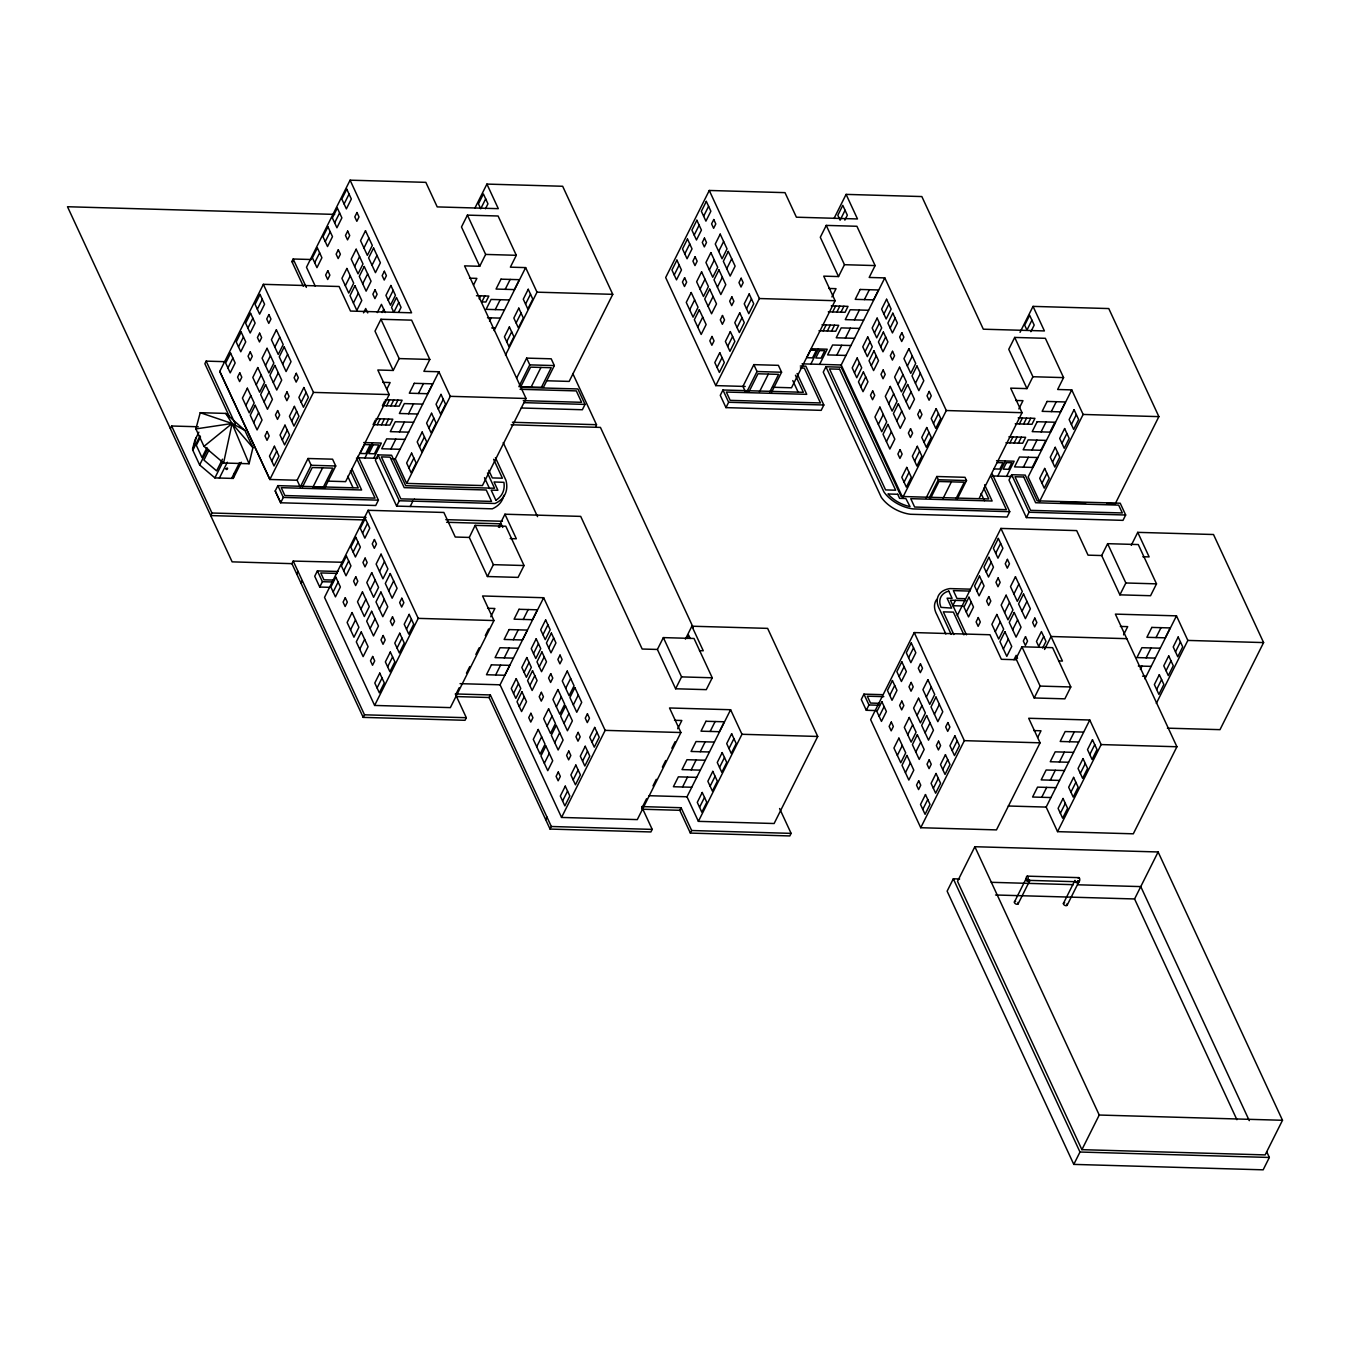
<?xml version="1.0" encoding="UTF-8"?>
<svg xmlns="http://www.w3.org/2000/svg" width="1350" height="1350" viewBox="0 0 1350 1350"><rect width="100%" height="100%" fill="white"/><g stroke="black" fill="none" stroke-linecap="round" stroke-linejoin="round"><path stroke-width="1.5" d="M1074.786 880.942L1074.786 881.01A2.092 1.266 26.6 0 0 1077.654 882.917A2.092 1.266 26.6 0 0 1077.975 880.757M223.577 462.999L232.099 423.495L225.788 413.421L200.222 412.695L195.885 428.912L203.985 446.361L223.577 462.999L249.075 463.742L252.906 447.694L244.873 430.38L225.788 413.421M196.189 437.569L192.814 450.225L199.648 464.957L214.886 477.9L233.212 478.423L234.478 473.108M192.493 449.179L194.906 440.151L198.889 432.186M469.294 537.435L475.149 525.352L505.811 526.23L524.036 565.532L518.079 577.395L487.417 576.517L469.294 537.435L455.254 537.03L443.863 512.46L368.128 510.3L324.523 597.375L374.625 705.442L450.36 707.619L493.965 620.544L482.574 595.974L543.662 597.729L605.154 730.367L561.549 817.442L637.301 819.602L680.906 732.527L669.516 707.974L730.603 709.729L741.977 734.282L698.389 821.357L774.124 823.517L817.729 736.459L767.627 628.374L691.875 626.214L685.395 639.174M170.353 428.574L171.636 426.009L198.231 426.769M225.113 361.682L206.162 361.125L204.863 363.707L229.618 417.099M314.854 487.468L324.827 487.755L335.728 465.986L332.573 459.186L308.019 458.494L297.118 480.246L269.865 479.469L219.763 371.402L263.368 284.327L339.103 286.504L350.494 311.057L411.581 312.812L350.089 180.174L425.841 182.351L437.214 206.904L498.302 208.659L486.911 184.089L562.663 186.266L612.765 294.334L569.16 381.409L546.497 380.767M227.931 367.959L232.892 358.071M238.494 346.866L243.456 336.96M247.894 328.084L252.855 318.195M257.344 309.218L262.305 299.329M192.814 450.225L200.019 435.831M200.509 436.995L196.324 445.331L202.011 457.616L207.039 447.609M303.294 286.183L291.887 261.562L293.169 258.998L311.428 259.521M199.648 464.957L207.765 448.774M208.946 450.09L203.934 460.097L216.624 470.88L222.48 459.186M350.089 180.174L306.484 267.249L315.225 286.099M314.685 262.727L319.646 252.821M325.249 241.616L330.21 231.727M334.648 222.834L339.609 212.946M344.098 203.968L349.059 194.079M265.494 365.58L270.456 355.691M274.826 347.085L279.788 337.196M245.835 405.489L250.796 395.584M256.213 384.817L261.174 374.929M214.886 477.9L222.986 461.7M219.426 478.035L227.34 462.24M273.341 382.657L278.302 372.769M282.673 364.163L287.634 354.274M253.682 422.567L258.626 412.661M264.06 401.895L269.004 392.006M171.636 426.009L211.967 513.017L210.684 515.582L364.821 519.936M231.643 478.373L239.541 462.594M233.212 478.423L241.312 462.24M354.628 266.49L359.573 256.584M363.96 247.995L368.904 238.106M345.33 285.727L350.291 275.822M271.755 461.076L276.699 451.187M282.319 439.965L287.263 430.076M291.718 421.2L296.679 411.294M301.168 402.334L306.113 392.428M362.694 283.77L367.656 273.881M372.026 265.292L376.988 255.386M353.413 303.007L358.374 293.119M269.865 479.469L313.47 392.394L263.368 284.327M363.521 312.863L365.698 308.509L367.74 312.93M358.02 456.182L378.405 500.158L375.739 505.491L280.665 502.774L275.198 490.978L277.881 485.646L358.273 487.941L350.376 470.897M277.881 485.646L283.331 497.424L280.665 502.774L275.248 490.978M377.308 312.593L381.442 304.358L385.239 312.542M382.067 312.559L383.721 309.268M388.209 300.291L393.171 290.402M505.474 355.151L537.013 292.174L525.639 267.604L510.368 267.165L516.308 255.302L498.083 216L467.421 215.123L485.646 254.424L479.706 266.288L464.552 265.866L526.044 398.486L482.439 485.561L406.688 483.401L450.292 396.326L438.902 371.756L423.883 371.334L429.823 359.454L411.615 320.152L380.953 319.275L374.996 331.155L393.221 370.457L377.814 370.001L389.205 394.571L345.6 481.646L327.662 481.123M308.019 458.494L311.175 465.278L300.274 487.046L297.084 480.178M302.417 487.114L312.221 467.556L332.859 468.146L323.072 487.704M398.773 302.451L393.812 312.356L391.534 307.446L396.495 297.54L401.051 307.361L398.571 312.323M312.812 487.417L322.599 467.843M779.591 808.515L791.1 833.372L789.817 835.937L690.373 833.085L691.656 830.52L681.092 807.722L641.638 806.591L652.202 829.389L650.903 831.954L550.058 829.069L551.34 826.504L490.354 694.946L455.288 693.951L466.324 717.711L465.024 720.292L363.201 717.373L291.938 563.659L293.237 561.077L343.373 562.292M467.421 215.123L461.481 226.986L479.706 266.288M393.221 370.457L399.161 358.577L380.953 319.275M474.862 208.187L486.911 184.089M386.843 389.137L390.133 382.539L382.809 382.32M296.713 573.936L297.996 571.354M485.679 198.889L480.718 208.778L478.44 203.867L483.401 193.978L487.958 203.799L485.477 208.744M384.632 401.237L382.404 405.675L399.144 406.164L402.114 400.224L385.374 399.752M375.317 420.171L373.089 424.626L389.829 425.115L392.799 419.175L376.059 418.686M377.274 424.744L380.244 418.804M386.589 405.793L389.559 399.87M301.05 583.301L302.332 580.736M390.774 405.928L393.744 399.988M364.939 457.954L372.516 442.817M381.459 424.862L384.429 418.939M385.644 424.997L388.614 419.057M394.959 406.046L397.929 400.106M373.731 458.207L381.324 443.07L363.724 442.564M338.192 571.489L317.402 570.898L314.719 576.248L319.731 587.048L330.21 587.351M487.468 472.989L494.539 488.244L405.709 485.713L391.601 455.254L378.034 454.866L375.351 460.215L396.63 506.098L492.278 508.832A45.394 27.641 26.6 0 0 503.786 495.298M319.731 587.048L322.414 581.698L317.402 570.898M418.483 393.474L423.444 383.586M390.876 449.027L395.837 439.138M399.482 431.916L404.443 422.01M408.544 413.758L413.488 403.852M473.563 284.985L476.871 278.387L469.53 278.168M406.688 483.401L395.297 458.831L438.902 371.756M479.166 298.806L480.651 295.836M333.163 591.958L338.108 582.069M343.727 570.864L348.671 560.959M353.126 552.083L358.087 542.194M362.576 533.216L367.521 523.327M484.836 295.954L481.866 301.894L485.865 302.012L488.835 296.072L476.466 295.718M408.915 467.927L413.876 458.038M419.479 446.833L424.44 436.944M428.878 428.051L433.839 418.163M438.328 409.185L443.289 399.296M396.63 506.098L399.296 500.749L378.034 454.866M505.204 289.322L510.165 279.433M489.527 321.165L491.181 317.858M495.264 309.606L500.226 299.7M494.1 330.598L525.639 267.604M410.181 506.486L412.864 501.137M370.204 589.933L375.165 580.028M379.536 571.438L384.497 561.549M350.544 629.842L355.489 619.937M360.923 609.171L365.867 599.265M506.706 341.752L511.667 331.847M516.105 322.971L521.066 313.065M525.555 304.104L530.516 294.199M379.384 609.322L384.345 599.434M388.716 590.844L393.677 580.939M359.724 649.232L364.669 639.343M370.102 628.56L375.064 618.671M516.662 378.067L526.652 358.121L551.205 358.813L554.344 365.58L543.442 387.349L518.889 386.64L529.791 364.871L526.652 358.121M520.779 386.707L530.584 367.132L551.222 367.723L541.434 387.298M377.072 687.926L382.033 678.021M387.636 666.816L392.597 656.927M397.052 648.051L401.996 638.145M406.485 629.184L411.446 619.279M363.201 717.373L364.5 714.808L293.237 561.077M531.158 386.994L540.962 367.436M374.625 705.442L418.213 618.367L368.128 510.3M498.454 527.192L504.951 514.215L580.702 516.392L642.178 649.029L657.399 649.451L675.624 688.77L706.286 689.648L712.243 677.784L694.018 638.483L663.356 637.605L657.399 649.451M499.584 527.462L501.238 524.171L502.757 527.445M487.417 576.517L493.374 564.654L475.149 525.352M521.049 387.349L577.884 388.969L585.039 404.392L582.356 409.742L521.319 407.987M490.776 616.748L494.893 608.496L487.569 608.293M455.895 694.305L459.202 687.707M466.459 673.194L469.766 666.596M475.858 654.429L479.166 647.831M485.308 635.563L488.616 628.965M1106.865 503.449L1115.269 503.702L1158.874 416.627L1108.772 308.559L1033.037 306.382L1044.411 330.936L983.323 329.198L921.847 196.56L846.096 194.383L857.486 218.953L796.399 217.198L785.008 192.645L709.273 190.468L665.668 277.543L715.77 385.611L745.217 386.454M595.839 427.207L596.498 424.693L572.788 373.545M674.224 274.944L679.185 265.056M684.788 253.851L689.749 243.945M694.187 235.069L699.148 225.18M703.637 216.203L708.598 206.314M523.243 619.447L528.188 609.542M495.636 675L500.58 665.111M504.242 657.872L509.203 647.983M513.304 639.731L518.248 629.826M550.058 829.069L489.071 697.511L490.354 694.946M561.549 817.442L500.057 684.804L543.662 597.729M709.341 269.882L714.302 259.993M689.681 309.791L694.626 299.902M700.059 289.119L705.004 279.231M718.673 251.404L723.634 241.498M513.54 693.461L518.501 683.572M524.104 672.367L529.065 662.462M533.52 653.586L538.464 643.697M542.953 634.719L547.914 624.831M717.424 287.162L722.368 277.273M726.756 268.684L731.717 258.795M697.764 327.071L702.709 317.183M708.142 306.399L713.087 296.511M519.294 706.641L524.239 696.752M529.858 685.547L534.819 675.658M539.258 666.765L544.219 656.876M548.708 647.899L553.669 638.01M717.086 367.504L722.048 357.598M727.667 346.393L732.611 336.504M737.066 327.611L742.011 317.723M746.516 308.745L751.461 298.856M715.77 385.611L759.375 298.536L709.273 190.468M556.352 706.826L561.313 696.938M565.684 688.348L570.645 678.442M536.692 746.736L541.654 736.847M547.071 726.064L552.032 716.175M795.454 375.249L803.368 392.293L722.942 389.998L720.276 395.331L725.962 407.616L821.171 410.349L823.837 405L805.849 366.188L800.297 366.036M564.013 723.381L568.958 713.492M544.337 763.29L549.298 753.401M554.732 742.618L559.676 732.729M573.345 704.903L578.289 694.997M725.962 407.616L728.646 402.266L722.942 389.998M771.592 392.175L781.583 372.229L778.393 365.344L753.84 364.635L742.939 386.404L745.335 391.567M884.807 277.898L841.202 364.973L902.694 497.61L946.299 410.535L884.807 277.898L869.181 277.459L875.121 265.579L856.913 226.277L826.251 225.399L820.294 237.279L838.519 276.564L823.719 276.142L835.11 300.712L791.505 387.788L772.571 387.248M747.039 391.466L757.029 371.52L753.84 364.635M834.03 218.481L846.096 194.383M749.048 391.567L757.958 373.781L778.612 374.372L769.702 392.158M845.066 210.279L840.105 220.168L837.827 215.257L842.788 205.352L847.344 215.19L844.864 220.134M759.442 391.871L768.352 374.085M545.653 819.585L546.952 817.02M562.596 800.972L567.557 791.066M573.159 779.861L578.121 769.972M582.576 761.096L587.52 751.191M592.009 742.23L596.97 732.324M838.519 276.564L844.459 264.701L826.251 225.399M831.921 296.916L836.038 288.664L828.714 288.461M823.179 330.885L826.149 324.945M832.663 311.951L835.65 306.011M810.844 364.095L818.421 348.958M827.364 331.003L830.334 325.063M836.848 312.069L839.835 306.129M831.549 331.121L834.519 325.198M840.949 312.188L843.919 306.248M819.636 364.348L827.229 349.211L811.384 348.756M687.015 638.516L688.669 635.209L690.188 638.483M983.762 488.143L988.774 498.977L901.108 496.462L841.185 367.2L825.93 366.761L823.247 372.111L881.28 497.273A28.704 17.482 26.6 0 0 910.423 514.266L1007.066 517.033L1009.749 511.684L992.351 474.154M836.781 355.168L841.742 345.279M845.404 338.057L850.348 328.151M854.449 319.899L859.393 309.994M864.388 299.616L869.349 289.71M675.624 688.77L681.564 676.89L663.356 637.605M854.483 372.802L859.427 362.914M865.046 351.709L870.007 341.82M874.446 332.927L879.407 323.038M883.896 314.061L888.857 304.172M677.7 728.747L681.834 720.495L674.494 720.292M641.604 808.65L646.549 798.744M652.995 785.903L656.286 779.304M662.394 767.121L665.702 760.523M671.844 748.254L675.135 741.656M860.743 386.758L865.688 376.852M871.307 365.648L876.251 355.759M880.706 346.882L885.668 336.977M890.156 327.999L895.101 318.111M682.56 786.999L687.521 777.094M700.228 751.714L705.189 741.825M710.167 731.43L715.129 721.541M691.183 769.871L696.127 759.983M690.373 833.085L679.809 810.304L681.092 807.722M698.389 821.357L686.998 796.787L730.603 709.729M898.02 384.463L902.981 374.574M907.352 365.985L912.313 356.079M878.361 424.373L883.305 414.484M888.739 403.701L893.683 393.812M699.553 807.283L704.514 797.394M710.134 786.189L715.078 776.284M719.533 767.408L724.477 757.519M728.983 748.541L733.928 738.653M906.103 401.743L911.048 391.854M915.435 383.265L920.396 373.376M886.444 441.653L891.388 431.764M896.822 420.998L901.766 411.092M904.078 482.203L909.022 472.314M914.642 461.109L919.586 451.221M924.041 442.327L929.002 432.439M933.491 423.461L938.452 413.573M925.948 498.268L936.849 476.499L965.014 477.309L966.516 480.549L957.437 498.69M929.272 497.88L938.351 479.739L936.849 476.499M930.757 497.914L938.976 481.494L964.271 482.22L956.036 498.639M1071.748 389.897L1028.143 476.955L1039.534 501.525L1083.139 414.45L1071.748 389.897L1057.641 389.492L1063.581 377.612L1045.372 338.31L1014.694 337.433L1008.754 349.312L1026.979 388.614L1010.661 388.142L1022.051 412.695L979.374 497.914M1020.043 332.319L1033.037 306.382M1031.923 320.186L1026.962 330.075L1024.684 325.164L1029.645 315.276L1034.201 325.097L1030.894 331.695M943.161 498.268L951.379 481.849M882.681 694.676L863.949 694.136L861.283 699.486L866.295 710.286L876.757 710.589M1026.979 388.614L1032.919 376.734L1014.694 337.433M866.295 710.286L868.961 704.953L863.949 694.136M1018.845 408.915L1022.979 400.663L1015.639 400.461M1016.483 659.745L1001.362 659.306L989.972 634.753L914.237 632.576L870.632 719.651L920.734 827.719L996.469 829.896L1040.074 742.821L1028.683 718.267L1089.771 720.006L1101.161 744.576L1057.556 831.651L1133.308 833.811L1176.913 746.752L1115.387 614.115L1176.474 615.853L1187.848 640.423L1156.309 703.401M1009.935 442.868L1012.905 436.944M1019.419 423.934L1022.389 417.994M1014.12 443.002L1017.09 437.062M1023.604 424.052L1026.574 418.112M997.785 476.094L1005.362 460.958M879.171 716.462L884.132 706.573M889.734 695.368L894.696 685.479M899.134 676.586L904.095 666.697M908.584 657.72L913.545 647.831M1027.789 424.17L1030.759 418.23M1018.389 443.121L1021.376 437.181M1006.577 476.347L1014.154 461.211L996.57 460.704M1011.673 474.711L1008.99 480.06L1026.388 517.59L1122.997 520.358L1125.664 515.008L1120.213 503.212L1037.154 500.833L1025.224 475.099L1011.673 474.711L1029.071 512.241L1026.388 517.59M955.463 600.362L952.779 605.711L963.073 605.998M1023.418 467.151L1028.379 457.262M1032.007 450.039L1036.969 440.134M1041.086 431.882L1046.031 421.976M1051.312 411.598L1056.274 401.709M957.319 615.499L1000.924 528.424L1076.676 530.601L1088.049 555.154L1101.684 555.542L1119.892 594.844L1150.554 595.721L1156.511 583.858L1138.286 544.556L1107.624 543.679L1101.684 555.542M1032.294 467.404L1037.239 457.515L1019.503 457.009L1014.542 466.898L1032.868 467.421L1037.829 457.532M1040.867 450.292L1045.811 440.387L1028.126 439.881L1023.165 449.786L1041.491 450.309M1050.536 432.152L1055.497 422.246M966.263 612.006L971.224 602.117M976.826 590.912L981.787 581.006M986.243 572.13L991.187 562.241M995.692 553.264L1000.637 543.375M917.004 715.5L921.966 705.594M926.336 697.005L931.298 687.116M897.345 755.409L902.306 745.504M907.723 734.737L912.684 724.832M1041.981 483.233L1046.942 473.344M1052.544 462.139L1057.506 452.25M1061.961 443.357L1066.905 433.468M1071.411 424.491L1076.355 414.602M925.088 732.78L930.049 722.891M934.419 714.302L939.381 704.396M905.428 772.689L910.389 762.784M915.806 752.017L920.767 742.129M1004.586 612.478L1009.53 602.572M1013.918 593.983L1018.862 584.094M995.287 631.716L1000.249 621.81M922.793 809.392L927.754 799.487M933.356 788.282L938.317 778.393M942.756 769.517L947.717 759.611M952.206 750.651L957.167 740.745M1012.652 629.758L1017.613 619.852M1022.001 611.263L1026.945 601.374M1003.371 648.996L1008.332 639.107M920.734 827.719L964.339 740.661L914.237 632.576M1013.968 659.711L1016.162 655.358L1017.529 658.311M1021.933 646.785L1015.976 658.665L1034.201 697.967L1064.863 698.844L1070.803 686.964L1052.595 647.663L1021.933 646.785L1040.141 686.087L1034.201 697.967M1043.702 636.491L1038.741 646.38L1036.463 641.469L1041.424 631.581L1045.98 641.402L1042.672 648M1044.562 649.468L1051.059 636.508L1000.924 528.424M959.631 878.985L953.319 878.799L947.126 891.169L1073.79 1164.392L1263.161 1169.826L1269.354 1157.456L1266.688 1151.719M974.852 846.72L957.521 881.347L1081.907 1149.66L1265.153 1154.908L1282.5 1120.281L1158.114 851.968L974.852 846.72L1099.237 1115.033L1081.907 1149.66M1131.266 545.316L1137.746 532.356L1213.498 534.516L1263.6 642.583L1219.995 729.658L1167.396 728.156M1037.711 737.387L1041.002 730.789L1033.678 730.569M1119.892 594.844L1125.849 582.981L1107.624 543.679M1069.352 741.724L1074.313 731.835M1041.744 797.276L1046.689 787.388M1050.351 780.165L1055.312 770.276M1059.412 762.008L1064.357 752.119M1123.571 634.871L1127.706 626.636L1120.365 626.417M1057.556 831.651L1046.166 807.081L1089.771 720.006M1014.424 902.019L1025.966 878.968M1060.374 813.291L1065.319 803.385M1070.938 792.18L1075.882 782.291M1080.338 773.415L1085.299 763.509M1089.787 754.549L1094.749 744.643M1018.119 903.876L1029.662 880.824M1156.039 637.571L1161 627.683M1140.362 669.414L1141.999 666.107M1146.099 657.855L1151.061 647.966M1144.918 678.847L1176.474 615.853M1156.646 689.496L1161.591 679.59M1166.046 670.714L1170.99 660.808M1175.496 651.847L1180.44 641.942M1063.412 903.42L1074.954 880.369M1067.124 905.276L1078.667 882.225M1236.904 1119.707L1134.574 898.965L1158.114 851.968M1073.79 1164.392L1079.983 1152.022L953.319 878.799M203.985 446.361L232.099 423.495L244.873 430.38M495.855 500.209L497.121 499.399A42.609 25.937 26.6 0 0 503.904 482.338L494.049 481.967L497.897 490.286L491.164 490.101L495.889 500.293M195.885 428.912L232.099 423.495L252.906 447.694M334.648 214.397L67.5 206.736L232.132 561.853L291.938 563.659M485.646 254.424L516.308 255.302M844.459 264.701L875.121 265.579M291.887 261.562L293.355 261.613M537.013 292.174L612.765 294.334M759.375 298.536L835.11 300.712M831.279 305.876L848.019 306.366L845.049 312.306L828.309 311.816M509.389 299.97L491.062 299.447L486.101 309.336L504.428 309.859M868.556 310.264L850.23 309.741L845.286 319.629L863.612 320.152M821.981 324.827L838.704 325.316L835.734 331.239L818.994 330.767M487.502 317.756L500.327 318.127M859.511 328.421L841.185 327.898L836.241 337.787L854.567 338.31M491.721 327.915L495.382 328.016M850.905 345.532L832.579 345.009L827.617 354.915L845.944 355.438M802.052 363.842L841.202 364.973M800.364 367.993L804.313 368.094L820.462 402.958L730.181 400.359L726.334 392.04L806.743 394.335L797.074 373.494M399.161 358.577L429.823 359.454M1032.919 376.734L1063.581 377.612M529.791 364.871L554.344 365.58M757.029 371.52L781.583 372.229M219.763 371.402L269.916 479.469M520.054 389.289L576.315 390.909L581.597 402.317L523.26 400.646M728.646 402.266L823.837 405M313.47 392.394L389.205 394.571M450.292 396.326L526.044 398.486M946.299 410.535L1022.051 412.695M1083.139 414.45L1158.874 416.627M523.986 402.654L585.039 404.392M1018.204 417.876L1034.944 418.348L1031.974 424.288L1015.234 423.816M422.651 404.123L404.325 403.599L399.381 413.488L417.707 414.011M512.443 422.28L596.498 424.693M1008.906 436.826L1025.646 437.299L1022.676 443.239L1005.936 442.766M511.127 424.777L600.429 427.41L693.259 627.649M413.606 422.28L395.28 421.757L390.319 431.646L408.645 432.169M405 439.391L386.674 438.868L381.712 448.774L400.039 449.297M997.009 462.577L1002.999 462.746L999.827 469.091L993.836 468.906M357.902 457.751L377.663 458.325M391.382 458.713L395.297 458.831M992.503 475.943L1012.449 476.516M938.351 479.739L966.516 480.549M311.175 465.278L335.728 465.986M1060.577 502.132L1085.822 502.858M1009.749 511.684L913.089 508.916A28.704 17.482 26.6 0 1 883.946 491.94L825.93 366.761M1029.071 512.241L1125.664 515.008M283.331 497.424L378.405 500.158M399.296 500.749L494.961 503.483A45.394 27.641 26.6 0 0 505.963 480.364L495.416 457.616M366.103 517.354L211.967 513.017M445.804 519.649L502.419 521.269M446.614 522.281L501.137 523.834M510.199 538.599L516.341 538.785L504.951 514.215M1142.842 556.723L1149.137 556.909L1137.746 532.356M493.374 564.654L524.036 565.532M1125.849 582.981L1156.511 583.858M970.616 589.174L949.995 588.583A29.042 17.668 26.6 0 0 939.752 609.694L951.176 634.348M970.093 591.097L953.353 590.608L956.981 598.472L965.216 598.708M337.264 573.413L320.76 572.94L323.933 579.808L334.344 580.112M322.414 581.698L332.876 582.002M965.739 600.666L950.434 600.227L966.448 634.787M418.213 618.367L493.965 620.544M1126.811 638.668L1051.059 636.508L1062.45 661.061L1058.619 660.96M1187.848 640.423L1263.6 642.583M1160.224 648.219L1141.897 647.696L1136.936 657.585L1155.263 658.108M699.469 650.666L703.266 650.767L691.875 626.214M518.366 648.253L500.04 647.73L495.079 657.619L513.405 658.142M1138.337 666.006L1151.162 666.377M1142.556 676.164L1146.217 676.266M1040.141 686.087L1070.803 686.964M681.564 676.89L712.243 677.784M460.046 683.657L500.057 684.804M883.828 696.651L867.308 696.178L870.497 703.046L878.816 703.299M868.961 704.953L879.441 705.257M456.064 696.566L489.071 697.511M1083.476 732.088L1065.15 731.565L1060.189 741.471L1078.515 741.994M364.5 714.808L466.324 717.711M605.154 730.367L680.906 732.527M741.977 734.282L817.729 736.459M964.339 740.661L1040.074 742.821M1101.161 744.576L1176.913 746.752M714.352 742.078L696.026 741.555L691.065 751.461L709.391 751.984M1073.52 752.372L1055.194 751.849L1050.249 761.737L1068.576 762.261M705.291 760.236L686.964 759.712L682.02 769.601L700.346 770.141M1064.475 770.529L1046.149 770.006L1041.188 779.895L1059.514 780.418M696.684 777.364L678.358 776.841L673.397 786.729L691.723 787.252M1055.852 787.658L1037.543 787.134L1032.581 797.023L1050.908 797.546M649.08 795.707L686.998 796.787M1008.264 806.001L1046.166 807.081M642.414 809.224L679.809 810.304M551.34 826.504L652.202 829.389M691.656 830.52L791.1 833.372M1027.333 876.15A2.092 1.012 -88.4 0 1 1027.991 879.457A2.092 1.012 -88.4 0 1 1026.253 879.086A2.092 1.012 -88.4 0 1 1027.333 876.15L1078.903 877.635M1027.046 880.318L1078.599 881.786M991.221 882.309L1073.368 884.672M1077.57 884.79L1140.767 886.596L1249.273 1120.652M995.558 894.983L1134.574 898.965M1099.237 1115.033L1282.5 1120.281M1079.983 1152.022L1269.354 1157.456M200.222 412.695L232.099 423.495L249.075 463.742M1029.257 879.643L1029.341 879.711A2.092 1.266 26.6 0 1 1028.869 881.483A2.092 1.266 26.6 0 1 1026.152 880.369A2.092 1.266 26.6 0 1 1026.608 878.614M990.816 476.044L1006.391 509.659L914.625 507.026L910.761 498.673L992.132 501.002L984.606 484.768M981.079 493.493L984.437 500.698M963.917 634.837L953.387 612.141L943.312 611.854L953.826 634.551M945.861 634.011L937.069 615.043A29.042 17.668 26.6 0 1 936.748 599.4M792.788 380.582L798.053 391.956M503.212 442.614L537.536 516.645M493.627 459.304L502.403 478.204L492.311 477.917L488.818 470.357M484.498 477.697L489.561 488.599M293.169 258.998L306.349 287.398M356.484 458.072L375.047 498.116L284.867 495.534L281.222 487.671L361.631 489.983L351.979 469.142M347.709 476.246L352.974 487.603M206.162 361.125L235.339 424.069M1017.934 902.475A2.092 1.266 26.6 0 1 1017.343 904.264A2.092 1.266 26.6 0 1 1014.576 902.88A2.092 1.266 26.6 0 1 1015.656 901.327M1066.939 903.876A2.092 1.266 26.6 0 1 1066.331 905.664A2.092 1.266 26.6 0 1 1063.581 904.281A2.092 1.266 26.6 0 1 1064.661 902.728M1078.144 878.091A2.092 1.012 -88.4 0 1 1079.561 878.377A2.092 1.012 -88.4 0 1 1079.359 881.331A2.092 1.012 -88.4 0 1 1077.941 881.027M225.922 468.771C227.171 471.487 228.909 466.054 225.922 468.771M230.614 353.16L225.653 363.049L230.209 372.87L235.17 362.981L230.614 353.16M241.177 332.049L236.216 341.955L240.773 351.776L245.734 341.887L241.177 332.049M250.577 313.284L245.616 323.173L250.172 332.994L255.133 323.106L250.577 313.284M260.027 294.418L255.066 304.307L259.622 314.128L264.583 304.239L260.027 294.418M239.76 372.802L237.583 377.156L239.625 381.577L241.802 377.224L239.76 372.802M250.256 351.861L248.062 356.214L250.121 360.636L252.298 356.282L250.256 351.861M259.605 333.18L257.428 337.534L259.47 341.955L261.647 337.601L259.605 333.18M268.903 314.601L266.726 318.954L268.768 323.376L270.962 319.022L268.903 314.601M267.047 348.317L262.086 358.206L268.92 372.954L273.864 363.049L267.047 348.317M276.379 329.822L271.418 339.727L278.252 354.459L283.196 344.571L276.379 329.822M317.368 247.911L312.407 257.799L316.963 267.637L321.907 257.732L317.368 247.911M327.932 226.817L322.971 236.706L327.527 246.527L332.488 236.638L327.932 226.817M337.331 208.035L332.37 217.924L336.926 227.762L341.887 217.856L337.331 208.035M346.781 189.169L341.82 199.057L346.376 208.896L351.337 198.99L346.781 189.169M247.371 388.226L242.426 398.115L249.244 412.847L254.205 402.958L247.371 388.226M257.749 367.554L252.804 377.443L259.639 392.192L264.583 382.286L257.749 367.554M274.877 365.394L269.916 375.283L276.75 390.032L281.711 380.126L274.877 365.394M284.209 346.899L279.264 356.805L286.082 371.537L291.043 361.648L284.209 346.899M255.218 405.304L250.256 415.192L257.091 429.924L262.052 420.036L255.218 405.304M265.596 384.632L260.634 394.521L267.469 409.269L272.43 399.364L265.596 384.632M327.814 270.726L325.637 275.079L327.696 279.501L329.873 275.147L327.814 270.726M338.31 249.784L336.133 254.137L338.175 258.559L340.369 254.205L338.31 249.784M347.659 231.103L345.482 235.457L347.541 239.878L349.718 235.524L347.659 231.103M356.974 212.524L354.797 216.878L356.839 221.299L359.016 216.945L356.974 212.524M356.164 249.227L351.202 259.116L358.037 273.848L362.998 263.959L356.164 249.227M365.496 230.732L360.534 240.637L367.369 255.369L372.33 245.481L365.496 230.732M346.882 268.464L341.921 278.353L348.756 293.085L353.7 283.196L346.882 268.464M267.148 431.544L264.971 435.898L267.013 440.319L269.19 435.966L267.148 431.544M277.627 410.586L275.451 414.939L277.509 419.361L279.686 415.007L277.627 410.586M286.993 391.905L284.816 396.259L286.858 400.68L289.035 396.326L286.993 391.905M296.291 373.326L294.114 377.679L296.156 382.101L298.35 377.747L296.291 373.326M274.421 446.259L269.477 456.165L274.033 465.986L278.977 456.097L274.421 446.259M284.985 425.166L280.041 435.054L284.597 444.892L289.541 434.987L284.985 425.166M294.401 406.384L289.44 416.289L293.996 426.111L298.957 416.222L294.401 406.384M303.851 387.517L298.89 397.423L303.446 407.244L308.391 397.339L303.851 387.517M364.247 266.507L359.286 276.396L366.12 291.144L371.064 281.239L364.247 266.507M373.579 248.029L368.618 257.918L375.452 272.649L380.396 262.761L373.579 248.029M354.949 285.744L350.004 295.633L356.839 310.382L361.783 300.476L354.949 285.744M375.047 289.828L372.87 294.182L374.929 298.603L377.106 294.249L375.047 289.828M384.362 271.266L382.168 275.619L384.227 280.041L386.404 275.687L384.362 271.266M390.892 285.491L385.931 295.38L390.488 305.201L395.432 295.312L390.892 285.491M364.601 444.555L360.146 453.448L365.766 453.617L370.221 444.707L364.601 444.555M373.241 444.808L368.837 453.617L374.456 453.786L378.861 444.977L373.241 444.808M414.281 383.316L409.32 393.204L427.646 393.727L432.608 383.839L414.281 383.316M335.829 577.159L330.885 587.048L335.441 596.869L340.386 586.98L335.829 577.159M346.393 556.048L341.449 565.954L346.005 575.775L350.949 565.869L346.393 556.048M355.809 537.266L350.848 547.172L355.404 556.993L360.366 547.104L355.809 537.266M365.243 518.4L360.298 528.306L364.854 538.127L369.799 528.238L365.243 518.4M411.598 453.127L406.637 463.016L411.193 472.854L416.137 462.949L411.598 453.127M422.162 432.034L417.201 441.923L421.757 451.744L426.718 441.855L422.162 432.034M431.561 413.252L426.6 423.141L431.156 432.962L436.118 423.073L431.561 413.252M441.011 394.386L436.05 404.274L440.606 414.096L445.568 404.207L441.011 394.386M501.002 279.163L496.041 289.052L514.367 289.592L519.328 279.686L501.002 279.163M345.279 597.729L343.102 602.083L345.144 606.504L347.321 602.151L345.279 597.729M355.776 576.788L353.582 581.141L355.641 585.562L357.817 581.209L355.776 576.788M365.124 558.107L362.948 562.461L364.989 566.882L367.166 562.528L365.124 558.107M374.423 539.528L372.246 543.881L374.304 548.303L376.481 543.949L374.423 539.528M371.739 572.67L366.795 582.559L373.613 597.291L378.574 587.402L371.739 572.67M381.071 554.175L376.127 564.081L382.944 578.812L387.906 568.924L381.071 554.175M352.08 612.579L347.119 622.468L353.953 637.2L358.914 627.311L352.08 612.579M362.458 591.908L357.497 601.796L364.331 616.528L369.293 606.639L362.458 591.908M509.389 326.936L504.428 336.825L508.984 346.663L513.928 336.757L509.389 326.936M518.788 308.154L513.827 318.06L518.383 327.881L523.344 317.993L518.788 308.154M528.238 289.288L523.277 299.194L527.833 309.015L532.794 299.126L528.238 289.288M380.919 592.059L375.975 601.948L382.809 616.697L387.754 606.791L380.919 592.059M390.251 573.581L385.307 583.47L392.141 598.202L397.086 588.313L390.251 573.581M361.26 631.969L356.299 641.858L363.133 656.606L368.094 646.701L361.26 631.969M371.638 611.297L366.677 621.186L373.511 635.934L378.473 626.029L371.638 611.297M372.668 656.471L370.491 660.825L372.532 665.246L374.709 660.892L372.668 656.471M383.164 635.513L380.97 639.866L383.029 644.288L385.206 639.934L383.164 635.513M392.512 616.832L390.336 621.186L392.377 625.607L394.554 621.253L392.512 616.832M401.811 598.252L399.634 602.606L401.676 607.028L403.869 602.674L401.811 598.252M379.755 673.11L374.794 683.016L379.35 692.837L384.311 682.931L379.755 673.11M390.319 652.016L385.358 661.905L389.914 671.726L394.875 661.837L390.319 652.016M399.718 633.234L394.774 643.123L399.313 652.961L404.274 643.056L399.718 633.234M409.168 614.368L404.207 624.257L408.763 634.095L413.724 624.189L409.168 614.368M676.907 260.145L671.946 270.034L676.502 279.855L681.463 269.966L676.907 260.145M687.471 239.034L682.509 248.94L687.066 258.761L692.027 248.856L687.471 239.034M696.87 220.253L691.909 230.158L696.465 239.979L701.426 230.091L696.87 220.253M706.32 201.386L701.359 211.292L705.915 221.113L710.876 211.224L706.32 201.386M684.619 277.729L682.442 282.082L684.484 286.504L686.661 282.15L684.619 277.729M695.098 256.787L692.921 261.141L694.98 265.562L697.157 261.208L695.098 256.787M704.464 238.106L702.287 242.46L704.329 246.881L706.506 242.528L704.464 238.106M713.762 219.527L711.585 223.881L713.627 228.302L715.804 223.948L713.762 219.527M491.417 664.841L486.472 674.73L504.799 675.27L509.743 665.364L491.417 664.841M509.085 629.572L504.141 639.461L522.45 639.984L527.411 630.096L509.085 629.572M519.041 609.289L514.08 619.178L532.406 619.701L537.351 609.812L519.041 609.289M710.876 252.619L705.932 262.524L712.749 277.256L717.711 267.368L710.876 252.619M720.208 234.141L715.264 244.029L722.081 258.761L727.042 248.872L720.208 234.141M691.217 292.528L686.256 302.417L693.09 317.166L698.051 307.26L691.217 292.528M701.595 271.856L696.634 281.762L703.468 296.494L708.429 286.605L701.595 271.856M718.959 269.899L713.998 279.804L720.833 294.536L725.794 284.648L718.959 269.899M728.291 251.421L723.33 261.309L730.164 276.058L735.126 266.152L728.291 251.421M699.3 309.808L694.339 319.714L701.173 334.446L706.134 324.557L699.3 309.808M709.678 289.153L704.717 299.042L711.551 313.774L716.513 303.885L709.678 289.153M516.223 678.662L511.262 688.551L515.818 698.372L520.779 688.483L516.223 678.662M526.787 657.551L521.826 667.457L526.382 677.278L531.343 667.373L526.787 657.551M536.186 638.769L531.242 648.675L535.798 658.496L540.742 648.608L536.186 638.769M545.636 619.903L540.675 629.809L545.231 639.63L550.192 629.741L545.636 619.903M521.961 691.841L517.016 701.73L521.572 711.551L526.517 701.663L521.961 691.841M532.541 670.748L527.58 680.636L532.136 690.458L537.081 680.569L532.541 670.748M541.941 651.966L536.979 661.854L541.536 671.676L546.497 661.787L541.941 651.966M551.391 633.099L546.429 642.988L550.986 652.809L555.947 642.921L551.391 633.099M712.007 336.471L709.813 340.824L711.872 345.246L714.049 340.892L712.007 336.471M722.486 315.512L720.309 319.866L722.368 324.287L724.545 319.933L722.486 315.512M731.852 296.831L729.658 301.185L731.717 305.606L733.894 301.252L731.852 296.831M741.15 278.252L738.973 282.606L741.015 287.027L743.192 282.673L741.15 278.252M530.904 713.289L528.727 717.643L530.769 722.064L532.946 717.711L530.904 713.289M541.384 692.331L539.207 696.684L541.266 701.106L543.442 696.752L541.384 692.331M550.749 673.667L548.572 678.021L550.614 682.442L552.791 678.088L550.749 673.667M560.048 655.087L557.871 659.441L559.913 663.862L562.089 659.509L560.048 655.087M719.769 352.688L714.808 362.576L719.364 372.414L724.326 362.509L719.769 352.688M730.333 331.594L725.389 341.483L729.945 351.304L734.889 341.415L730.333 331.594M739.733 312.812L734.788 322.701L739.344 332.539L744.289 322.633L739.733 312.812M749.183 293.946L744.238 303.834L748.794 313.673L753.739 303.767L749.183 293.946M557.904 689.563L552.943 699.469L559.778 714.201L564.722 704.295L557.904 689.563M567.236 671.085L562.275 680.974L569.109 695.706L574.071 685.817L567.236 671.085M538.228 729.472L533.284 739.361L540.118 754.11L545.062 744.204L538.228 729.472M548.606 708.801L543.662 718.706L550.496 733.438L555.441 723.533L548.606 708.801M565.549 706.117L560.587 716.006L567.422 730.755L572.383 720.849L565.549 706.117M574.881 687.639L569.919 697.528L576.754 712.26L581.715 702.371L574.881 687.639M545.889 746.027L540.928 755.916L547.763 770.664L552.724 760.759L545.889 746.027M556.267 725.355L551.306 735.244L558.141 749.992L563.102 740.087L556.267 725.355M558.292 772.014L556.099 776.368L558.158 780.789L560.334 776.436L558.292 772.014M568.772 751.072L566.595 755.426L568.654 759.847L570.831 755.494L568.772 751.072M578.138 732.392L575.944 736.746L578.002 741.167L580.179 736.813L578.138 732.392M587.436 713.812L585.259 718.166L587.301 722.587L589.477 718.234L587.436 713.812M565.279 786.156L560.317 796.061L564.874 805.883L569.835 795.994L565.279 786.156M575.842 765.062L570.881 774.951L575.438 784.789L580.399 774.883L575.842 765.062M585.242 746.28L580.298 756.186L584.837 766.007L589.798 756.101L585.242 746.28M594.692 727.414L589.731 737.319L594.287 747.141L599.248 737.235L594.692 727.414M810.591 350.173L806.827 357.699L812.565 357.868L816.345 350.342L810.591 350.173M819.501 350.561L815.788 357.969L821.036 358.121L824.749 350.713L819.501 350.561M860.186 289.457L855.225 299.346L873.551 299.869L878.513 289.98L860.186 289.457M857.166 358.003L852.204 367.892L856.761 377.73L861.705 367.824L857.166 358.003M867.729 336.909L862.768 346.798L867.324 356.619L872.286 346.731L867.729 336.909M877.129 318.127L872.168 328.016L876.724 337.837L881.685 327.949L877.129 318.127M886.579 299.261L881.618 309.15L886.174 318.971L891.135 309.082L886.579 299.261M863.409 371.942L858.465 381.848L863.021 391.669L867.966 381.763L863.409 371.942M873.973 350.848L869.029 360.737L873.585 370.558L878.529 360.669L873.973 350.848M883.389 332.066L878.428 341.955L882.984 351.793L887.929 341.887L883.389 332.066M892.823 313.2L887.878 323.089L892.434 332.927L897.379 323.021L892.823 313.2M705.966 721.271L701.004 731.177L719.331 731.7L724.292 721.794L705.966 721.271M872.674 390.926L870.497 395.28L872.556 399.701L874.733 395.348L872.674 390.926M883.17 369.968L880.993 374.321L883.035 378.743L885.229 374.389L883.17 369.968M892.519 351.304L890.342 355.657L892.401 360.079L894.577 355.725L892.519 351.304M901.834 332.724L899.657 337.078L901.699 341.499L903.876 337.146L901.834 332.724M899.556 367.2L894.611 377.106L901.429 391.837L906.39 381.949L899.556 367.2M908.888 348.722L903.943 358.611L910.778 373.343L915.722 363.454L908.888 348.722M879.896 407.109L874.935 416.998L881.769 431.747L886.731 421.841L879.896 407.109M890.274 386.438L885.313 396.343L892.147 411.075L897.109 401.186L890.274 386.438M702.236 792.484L697.275 802.373L701.831 812.194L706.792 802.305L702.236 792.484M712.8 771.373L707.856 781.279L712.395 791.1L717.356 781.194L712.8 771.373M722.199 752.608L717.255 762.497L721.811 772.318L726.756 762.429L722.199 752.608M731.649 733.725L726.705 743.631L731.261 753.452L736.206 743.563L731.649 733.725M907.639 384.48L902.677 394.386L909.512 409.118L914.473 399.229L907.639 384.48M916.971 366.002L912.009 375.891L918.844 390.639L923.805 380.734L916.971 366.002M887.979 424.389L883.018 434.295L889.853 449.027L894.814 439.138L887.979 424.389M898.358 403.734L893.396 413.623L900.231 428.355L905.192 418.466L898.358 403.734M900.062 449.651L897.885 454.005L899.944 458.426L902.121 454.072L900.062 449.651M910.558 428.709L908.381 433.063L910.423 437.484L912.617 433.131L910.558 428.709M919.907 410.029L917.73 414.382L919.789 418.804L921.966 414.45L919.907 410.029M929.222 391.449L927.028 395.803L929.087 400.224L931.264 395.871L929.222 391.449M906.744 467.404L901.8 477.292L906.356 487.114L911.301 477.225L906.744 467.404M917.325 446.31L912.364 456.199L916.92 466.02L921.864 456.131L917.325 446.31M926.724 427.528L921.763 437.417L926.319 447.238L931.281 437.349L926.724 427.528M936.174 408.662L931.213 418.551L935.769 428.372L940.731 418.483L936.174 408.662M881.854 701.663L876.892 711.551L881.449 721.389L886.41 711.484L881.854 701.663M892.418 680.569L887.456 690.458L892.013 700.279L896.974 690.39L892.418 680.569M901.817 661.787L896.856 671.676L901.412 681.497L906.373 671.608L901.817 661.787M911.267 642.921L906.306 652.809L910.862 662.631L915.823 652.742L911.267 642.921M1006.459 462.611L1003.185 469.142L1008.568 469.294L1011.825 462.763L1006.459 462.611M1037.171 421.723L1032.21 431.629L1049.946 432.135L1054.907 422.229L1037.171 421.723M1047.111 401.439L1042.149 411.345L1060.476 411.868L1065.437 401.979L1047.111 401.439M891.321 722.064L889.144 726.418L891.186 730.839L893.362 726.486L891.321 722.064M901.817 701.106L899.623 705.459L901.682 709.881L903.859 705.527L901.817 701.106M911.166 682.425L908.989 686.779L911.031 691.2L913.207 686.846L911.166 682.425M920.464 663.846L918.287 668.199L920.329 672.621L922.522 668.267L920.464 663.846M918.557 698.237L913.596 708.126L920.43 722.858L925.374 712.969L918.557 698.237M968.946 597.206L963.984 607.095L968.541 616.916L973.502 607.028L968.946 597.206M979.509 576.096L974.565 586.001L979.104 595.822L984.066 585.917L979.509 576.096M988.909 557.314L983.964 567.219L988.521 577.041L993.465 567.152L988.909 557.314M998.359 538.447L993.414 548.353L997.971 558.174L1002.915 548.286L998.359 538.447M898.881 738.146L893.936 748.035L900.771 762.767L905.715 752.878L898.881 738.146M927.889 679.742L922.927 689.648L929.762 704.379L934.723 694.491L927.889 679.742M909.259 717.474L904.314 727.363L911.149 742.095L916.093 732.206L909.259 717.474M1044.664 468.433L1039.703 478.322L1044.259 488.143L1049.22 478.254L1044.664 468.433M1055.228 447.322L1050.266 457.228L1054.822 467.049L1059.784 457.161L1055.228 447.322M1064.627 428.558L1059.683 438.446L1064.239 448.267L1069.183 438.379L1064.627 428.558M1074.077 409.691L1069.132 419.58L1073.672 429.401L1078.633 419.512L1074.077 409.691M926.623 715.517L921.679 725.406L928.513 740.154L933.457 730.249L926.623 715.517M935.972 697.039L931.011 706.928L937.845 721.659L942.789 711.771L935.972 697.039M906.964 755.426L902.019 765.315L908.837 780.047L913.798 770.158L906.964 755.426M917.342 734.754L912.397 744.643L919.232 759.392L924.176 749.486L917.342 734.754M978.278 617.574L976.101 621.928L978.142 626.349L980.319 621.996L978.278 617.574M988.774 596.633L986.597 600.986L988.639 605.408L990.816 601.054L988.774 596.633M998.123 577.952L995.946 582.306L997.987 586.727L1000.164 582.373L998.123 577.952M1007.421 559.373L1005.244 563.726L1007.302 568.148L1009.479 563.794L1007.421 559.373M1006.121 595.215L1001.16 605.104L1007.994 619.836L1012.956 609.947L1006.121 595.215M1015.453 576.72L1010.492 586.609L1017.326 601.358L1022.287 591.452L1015.453 576.72M996.84 614.452L991.879 624.341L998.713 639.073L1003.674 629.184L996.84 614.452M918.709 780.789L916.532 785.143L918.574 789.564L920.751 785.211L918.709 780.789M929.188 759.831L927.011 764.184L929.07 768.606L931.247 764.252L929.188 759.831M938.554 741.167L936.377 745.521L938.419 749.942L940.596 745.588L938.554 741.167M947.852 722.587L945.675 726.941L947.717 731.362L949.911 727.009L947.852 722.587M1014.204 612.495L1009.243 622.384L1016.077 637.116L1021.039 627.227L1014.204 612.495M1023.536 594L1018.575 603.906L1025.409 618.638L1030.371 608.749L1023.536 594M1004.906 631.733L999.962 641.621L1006.796 656.37L1011.741 646.464L1004.906 631.733M925.476 794.576L920.514 804.482L925.071 814.303L930.015 804.414L925.476 794.576M936.039 773.483L931.078 783.371L935.634 793.209L940.596 783.304L936.039 773.483M945.439 754.701L940.478 764.606L945.034 774.428L949.995 764.522L945.439 754.701M954.889 735.834L949.927 745.74L954.484 755.561L959.445 745.656L954.889 735.834M1025.511 636.677L1023.334 641.031L1025.376 645.452L1027.553 641.098L1025.511 636.677M1034.809 618.097L1032.632 622.451L1034.674 626.873L1036.868 622.519L1034.809 618.097M1063.041 798.474L1058.096 808.38L1062.653 818.201L1067.597 808.296L1063.041 798.474M1073.604 777.381L1068.66 787.269L1073.216 797.091L1078.161 787.202L1073.604 777.381M1083.021 758.599L1078.059 768.487L1082.616 778.326L1087.577 768.42L1083.021 758.599M1092.471 739.733L1087.509 749.621L1092.066 759.459L1097.01 749.554L1092.471 739.733M1151.837 627.413L1146.876 637.301L1165.202 637.841L1170.163 627.936L1151.837 627.413M1159.312 674.679L1154.368 684.568L1158.908 694.406L1163.869 684.501L1159.312 674.679M1168.712 655.898L1163.767 665.803L1168.324 675.624L1173.268 665.736L1168.712 655.898M1178.162 637.031L1173.217 646.937L1177.774 656.758L1182.718 646.869L1178.162 637.031M948.746 591.081L946.755 591.773A26.241 15.981 26.6 0 0 941.017 607.365L951.666 608.108L947.076 598.185L952.104 598.337L948.746 591.081M414.433 499.196L400.832 498.876L381.358 456.891L390.066 457.144L404.207 487.654L486.236 489.999L491.535 501.407L414.433 499.196M839.565 369.225L829.491 368.921L885.583 489.915L895.658 490.202L839.565 369.225M1023.688 476.989L1015.014 476.752L1030.59 510.351L1122.322 512.966L1118.678 505.119L1035.636 502.74L1023.688 476.989M897.683 494.269L887.963 493.982L889.245 495.349A25.92 15.778 26.6 0 0 907.453 505.963L910.001 506.571L905.867 498.538L899.589 498.352L897.683 494.269"/></g></svg>
